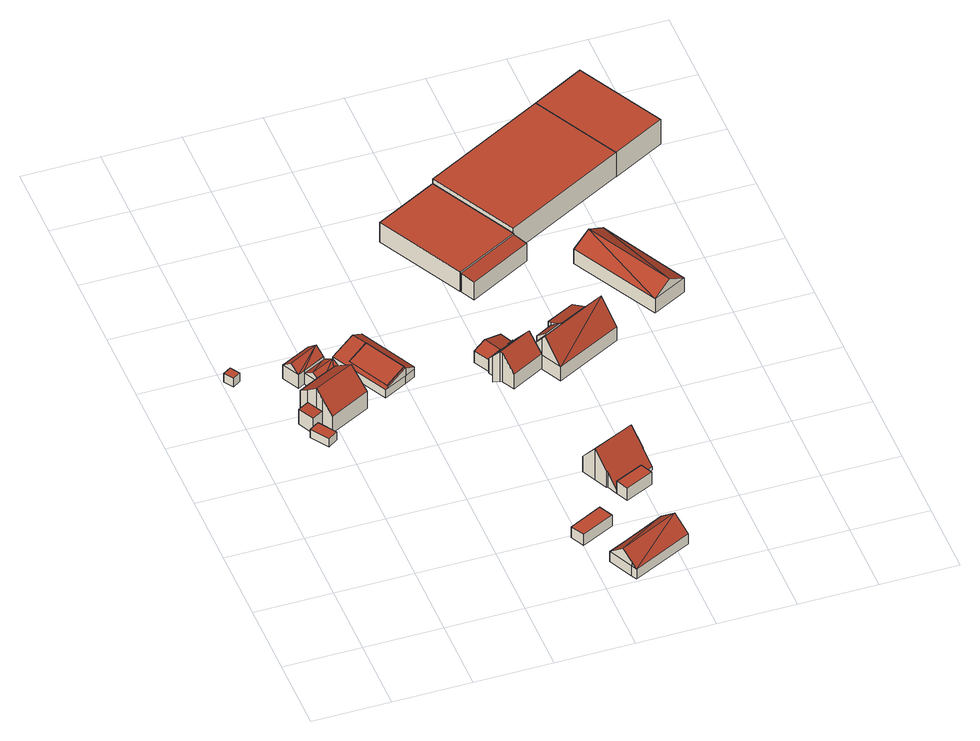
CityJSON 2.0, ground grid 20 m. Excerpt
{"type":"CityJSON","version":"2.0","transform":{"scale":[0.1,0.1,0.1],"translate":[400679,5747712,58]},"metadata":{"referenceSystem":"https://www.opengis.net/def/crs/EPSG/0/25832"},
"CityObjects":{
"building1":{"type":"Building","attributes":{"Gemeindeschluessel":"05515000","Geometrietyp2DReferenz":"3000","function":"31001_2500","roofType":"1000","measuredHeight":2.65},"address":[{"country":"Germany","locality":"Münster","thoroughfareNumber":"4a","thoroughfareName":"Kannenheide"}],"geometry":[{"type":"Solid","lod":"2","boundaries":[[[[0,1,2,3]],[[4,5,1,0]],[[6,7,5,4]],[[3,2,7,6]],[[4,0,3,6]],[[1,5,7,2]]]],"semantics":{"surfaces":[{"type":"WallSurface"},{"type":"RoofSurface"},{"type":"GroundSurface"}],"values":[[0,0,0,0,1,2]]}}]},
"building2":{"type":"Building","attributes":{"Gemeindeschluessel":"05515000","Geometrietyp2DReferenz":"3000","function":"51009_1610","roofType":"1000","measuredHeight":2.53},"geometry":[{"type":"Solid","lod":"2","boundaries":[[[[8,9,10,11]],[[12,13,9,8]],[[14,15,13,12]],[[11,10,15,14]],[[12,8,11,14]],[[9,13,15,10]]]],"semantics":{"surfaces":[{"type":"WallSurface"},{"type":"RoofSurface"},{"type":"GroundSurface"}],"values":[[0,0,0,0,1,2]]}}]},
"building3":{"type":"Building","attributes":{"Gemeindeschluessel":"05515000","Geometrietyp2DReferenz":"3000","function":"31001_2460","roofType":"2100","measuredHeight":4.84},"geometry":[{"type":"Solid","lod":"2","boundaries":[[[[16,17,18,19]],[[20,21,17,16]],[[22,23,21,20]],[[19,18,23,22]],[[20,16,19,22]],[[17,21,23,18]]]],"semantics":{"surfaces":[{"type":"WallSurface"},{"type":"RoofSurface"},{"type":"GroundSurface"}],"values":[[0,0,0,0,1,2]]}}]},
"building4":{"type":"Building","attributes":{"Gemeindeschluessel":"05515000","Geometrietyp2DReferenz":"3000","function":"31001_1000","roofType":"3100","measuredHeight":10.73},"address":[{"country":"Germany","locality":"Münster","thoroughfareNumber":"2","thoroughfareName":"Kannenheide"}],"geometry":[{"type":"Solid","lod":"2","boundaries":[[[[24,25,21,26]],[[27,17,25,24]],[[28,29,17,27]],[[30,31,29,28]],[[32,33,31,30]],[[34,35,33,32]],[[36,37,35,34]],[[38,39,37,36]],[[26,21,39,38]],[[32,30,28,27,24,34]],[[26,38,36,34,24]],[[25,17,29,31,33,35,37,39,21]]]],"semantics":{"surfaces":[{"type":"WallSurface"},{"type":"RoofSurface"},{"type":"GroundSurface"}],"values":[[0,0,0,0,0,0,0,0,0,1,1,2]]}}]},
"building5":{"type":"Building","attributes":{"Gemeindeschluessel":"05515000","Geometrietyp2DReferenz":"3000","function":"31001_2460","roofType":"5000","measuredHeight":6.38},"geometry":[{"type":"Solid","lod":"2","boundaries":[[[[40,41,42,43]],[[44,45,41,40]],[[46,47,45,44]],[[48,49,47,46]],[[50,51,49,48]],[[43,42,51,50]],[[52,46,44,53]],[[43,50,48]],[[43,48,52]],[[40,43,52]],[[52,53,40]],[[40,53,44]],[[46,52,48]],[[41,45,47,49,51,42]]]],"semantics":{"surfaces":[{"type":"WallSurface"},{"type":"RoofSurface"},{"type":"GroundSurface"}],"values":[[0,0,0,0,0,0,1,1,1,1,1,0,0,2]]}}]},
"building6":{"type":"Building","attributes":{"Gemeindeschluessel":"05515000","Geometrietyp2DReferenz":"3000","function":"31001_2460","roofType":"5000","measuredHeight":5.55},"geometry":[{"type":"Solid","lod":"2","boundaries":[[[[54,51,42,55]],[[56,57,51,54]],[[58,59,57,56]],[[60,61,59,58]],[[62,63,61,60]],[[55,42,63,62]],[[64,65,54]],[[54,55,64]],[[58,56,65]],[[62,58,65]],[[65,64,62]],[[58,62,60]],[[54,65,56]],[[62,64,55]],[[51,57,59,61,63,42]]]],"semantics":{"surfaces":[{"type":"WallSurface"},{"type":"RoofSurface"},{"type":"GroundSurface"}],"values":[[0,0,0,0,0,0,1,1,1,1,1,1,0,0,2]]}}]},
"building7":{"type":"Building","attributes":{"Gemeindeschluessel":"05515000","Geometrietyp2DReferenz":"3000","function":"31001_2000","roofType":"2100","measuredHeight":4.8},"geometry":[{"type":"Solid","lod":"2","boundaries":[[[[66,67,68,69]],[[70,71,67,66]],[[72,73,71,70]],[[69,68,73,72]],[[70,66,69,72]],[[67,71,73,68]]]],"semantics":{"surfaces":[{"type":"WallSurface"},{"type":"RoofSurface"},{"type":"GroundSurface"}],"values":[[0,0,0,0,1,2]]}}]},
"building8":{"type":"Building","attributes":{"Gemeindeschluessel":"05515000","Geometrietyp2DReferenz":"3000","function":"51009_1610","roofType":"5000","measuredHeight":4.73},"geometry":[{"type":"Solid","lod":"2","boundaries":[[[[74,75,76,77]],[[78,79,75,74]],[[80,81,79,78]],[[82,83,81,80]],[[84,68,85,86]],[[87,73,68,84]],[[88,89,73,87]],[[90,71,89,88]],[[91,67,71,90]],[[86,85,67,91]],[[92,93,83,82]],[[77,76,93,92]],[[94,95,96,97,98,99,100,101]],[[100,66,70,97,96,77,92,101]],[[92,82,101]],[[77,96,74]],[[74,96,95,78]],[[78,95,94,80]],[[80,94,101,82]],[[86,100,99,84]],[[84,99,98,87]],[[87,98,97,88]],[[88,97,70,90]],[[90,70,66,91]],[[91,66,100,86]],[[75,79,81,83,93,76],[68,73,89,71,67,85]]]],"semantics":{"surfaces":[{"type":"WallSurface"},{"type":"RoofSurface"},{"type":"GroundSurface"}],"values":[[0,0,0,0,0,0,0,0,0,0,0,0,1,1,0,0,0,0,0,0,0,0,0,0,0,2]]}}]},
"building9":{"type":"Building","attributes":{"Gemeindeschluessel":"05515000","Geometrietyp2DReferenz":"3000","function":"51009_1610","roofType":"1000","measuredHeight":3.4},"geometry":[{"type":"Solid","lod":"2","boundaries":[[[[102,103,104,105]],[[106,107,103,102]],[[108,109,107,106]],[[105,104,109,108]],[[106,102,105,108]],[[103,107,109,104]]]],"semantics":{"surfaces":[{"type":"WallSurface"},{"type":"RoofSurface"},{"type":"GroundSurface"}],"values":[[0,0,0,0,1,2]]}}]},
"building10":{"type":"Building","attributes":{"Gemeindeschluessel":"05515000","Geometrietyp2DReferenz":"3000","function":"31001_2700","roofType":"3100","measuredHeight":6.93},"geometry":[{"type":"Solid","lod":"2","boundaries":[[[[110,111,112,113]],[[114,115,111,110]],[[116,117,115,114]],[[118,119,117,116]],[[120,121,119,118]],[[113,112,121,120]],[[113,120,122]],[[122,123,124,113]],[[123,122,118]],[[118,116,114,123]],[[124,123,114,110]],[[124,110,113]],[[122,120,118]],[[111,115,117,119,121,112]]]],"semantics":{"surfaces":[{"type":"WallSurface"},{"type":"RoofSurface"},{"type":"GroundSurface"}],"values":[[0,0,0,0,0,0,1,1,1,1,0,0,0,2]]}}]},
"building11":{"type":"Building","attributes":{"Gemeindeschluessel":"05515000","Geometrietyp2DReferenz":"3000","function":"31001_1000"},"address":[{"country":"Germany","locality":"Münster","thoroughfareNumber":"921","thoroughfareName":"Kappenberger Damm"}],"children":["building11-1","building11-2"]},
"building11-1":{"type":"BuildingPart","attributes":{"roofType":"1000","measuredHeight":3.75},"parents":["building11"],"geometry":[{"type":"Solid","lod":"2","boundaries":[[[[125,126,127,128,129]],[[130,131,132,133,134]],[[129,128,131,130]],[[134,125,129,130]],[[127,132,131,128]],[[126,125,134,133]],[[132,127,126,133]]]],"semantics":{"surfaces":[{"type":"WallSurface"},{"type":"RoofSurface"},{"type":"GroundSurface"},{"type":"ClosureSurface"}],"values":[[0,0,0,1,2,0,3]]}}]},
"building11-2":{"type":"BuildingPart","attributes":{"roofType":"3100","measuredHeight":9.55},"parents":["building11"],"geometry":[{"type":"Solid","lod":"2","boundaries":[[[[133,132,135,136]],[[137,138,127,126]],[[139,140,138,137]],[[141,142,140,139]],[[143,144,142,141]],[[145,146,144,143]],[[147,148,146,145]],[[149,150,148,147]],[[151,152,150,149]],[[136,135,152,151]],[[145,143,141,147]],[[139,137,126,133,136,151,149,147,141]],[[132,127,138,140,142,144,146,148,150,152,135]],[[132,133,126,127]]]],"semantics":{"surfaces":[{"type":"WallSurface"},{"type":"RoofSurface"},{"type":"GroundSurface"},{"type":"ClosureSurface"}],"values":[[0,0,0,0,0,0,0,0,0,0,1,1,2,3]]}}]},
"building12":{"type":"Building","attributes":{"Gemeindeschluessel":"05515000","Geometrietyp2DReferenz":"3000","function":"31001_1000"},"children":["building12-1","building12-2"]},
"building12-1":{"type":"BuildingPart","attributes":{"roofType":"3100","measuredHeight":4.86},"parents":["building12"],"geometry":[{"type":"Solid","lod":"2","boundaries":[[[[153,154,155,156]],[[157,158,159,160]],[[161,162,158,157]],[[163,164,162,161]],[[165,166,164,163]],[[156,155,166,165]],[[157,160,167,168,161]],[[169,153,156,165,163,161,168]],[[154,170,159,158,162,164,166,155]],[[169,168,171]],[[154,153,169,171,170]],[[171,168,167]],[[171,167,160,159,170]]]],"semantics":{"surfaces":[{"type":"WallSurface"},{"type":"RoofSurface"},{"type":"GroundSurface"},{"type":"ClosureSurface"}],"values":[[0,0,0,0,0,0,1,1,2,0,3,0,3]]}}]},
"building12-2":{"type":"BuildingPart","attributes":{"roofType":"3100","measuredHeight":9.33},"parents":["building12"],"geometry":[{"type":"Solid","lod":"2","boundaries":[[[[172,160,159,173,174]],[[175,176,154,153,177]],[[178,179,176,175]],[[180,181,179,178]],[[182,181,180]],[[183,184,181,182]],[[185,186,184,183]],[[187,188,186,185]],[[189,190,188,187]],[[191,192,190,189]],[[193,194,192,191]],[[174,173,194,193]],[[187,185,183,182,189]],[[180,178,175,177,169,171,167,172,174,193,191,189,182]],[[159,170,154,176,179,181,184,186,188,190,192,194,173]],[[160,172,167]],[[169,177,153]],[[170,171,169,153,154]],[[159,160,167,171,170]]]],"semantics":{"surfaces":[{"type":"WallSurface"},{"type":"RoofSurface"},{"type":"GroundSurface"},{"type":"ClosureSurface"}],"values":[[0,0,0,0,0,0,0,0,0,0,0,0,1,1,2,0,0,3,3]]}}]},
"building13":{"type":"Building","attributes":{"Gemeindeschluessel":"05515000","Geometrietyp2DReferenz":"3000","function":"51009_1610","roofType":"2100","measuredHeight":4.04},"geometry":[{"type":"Solid","lod":"2","boundaries":[[[[195,176,166,196]],[[197,154,176,195]],[[156,155,154,197]],[[196,166,155,156]],[[197,195,196,156]],[[176,154,155,166]]]],"semantics":{"surfaces":[{"type":"WallSurface"},{"type":"RoofSurface"},{"type":"GroundSurface"}],"values":[[0,0,0,0,1,2]]}}]},
"building14":{"type":"Building","attributes":{"Gemeindeschluessel":"05515000","Geometrietyp2DReferenz":"3000","function":"31001_2000","roofType":"1000","measuredHeight":6.12},"geometry":[{"type":"Solid","lod":"2","boundaries":[[[[198,199,200,201]],[[202,203,199,198]],[[204,205,203,202]],[[206,207,205,204]],[[208,209,207,206]],[[210,211,209,208]],[[201,200,211,210]],[[208,206,204,202,198,201,210]],[[199,203,205,207,209,211,200]]]],"semantics":{"surfaces":[{"type":"WallSurface"},{"type":"RoofSurface"},{"type":"GroundSurface"}],"values":[[0,0,0,0,0,0,0,1,2]]}}]},
"building15":{"type":"Building","attributes":{"Gemeindeschluessel":"05515000","Geometrietyp2DReferenz":"3000","function":"51009_1610","roofType":"2100","measuredHeight":4.67},"geometry":[{"type":"Solid","lod":"2","boundaries":[[[[212,213,214,215]],[[216,217,213,212]],[[218,219,217,216]],[[215,214,219,218]],[[216,212,215,218]],[[213,217,219,214]]]],"semantics":{"surfaces":[{"type":"WallSurface"},{"type":"RoofSurface"},{"type":"GroundSurface"}],"values":[[0,0,0,0,1,2]]}}]},
"building16":{"type":"Building","attributes":{"Gemeindeschluessel":"05515000","Geometrietyp2DReferenz":"3000","function":"51009_1610","roofType":"2100","measuredHeight":5.75},"geometry":[{"type":"Solid","lod":"2","boundaries":[[[[220,221,203,222]],[[223,224,221,220]],[[225,205,224,223]],[[222,203,205,225]],[[223,220,222,225]],[[221,224,205,203]]]],"semantics":{"surfaces":[{"type":"WallSurface"},{"type":"RoofSurface"},{"type":"GroundSurface"}],"values":[[0,0,0,0,1,2]]}}]},
"building17":{"type":"Building","attributes":{"Gemeindeschluessel":"05515000","Geometrietyp2DReferenz":"3000","function":"31001_1000"},"address":[{"country":"Germany","locality":"Münster","thoroughfareNumber":"920","thoroughfareName":"Kappenberger Damm"}],"children":["building17-1","building17-2"]},
"building17-1":{"type":"BuildingPart","attributes":{"roofType":"2100","measuredHeight":4.46},"parents":["building17"],"geometry":[{"type":"Solid","lod":"2","boundaries":[[[[226,217,219,227,228]],[[229,230,217,226]],[[231,232,230,229]],[[233,234,235,232,231]],[[231,229,226,228,233]],[[217,230,232,235,219]],[[234,233,228,227]],[[219,235,234,227]]]],"semantics":{"surfaces":[{"type":"WallSurface"},{"type":"RoofSurface"},{"type":"GroundSurface"},{"type":"ClosureSurface"}],"values":[[0,0,0,0,1,2,0,3]]}}]},
"building17-2":{"type":"BuildingPart","attributes":{"roofType":"3100","measuredHeight":10.79},"parents":["building17"],"geometry":[{"type":"Solid","lod":"2","boundaries":[[[[227,219,214,236]],[[237,238,235,234]],[[239,240,238,237]],[[241,242,240,239]],[[243,244,242,241]],[[236,214,244,243]],[[245,246,234]],[[234,227,236,243,247,245]],[[246,245,239]],[[239,237,246]],[[247,243,241]],[[245,247,241,239]],[[246,237,234]],[[219,235,238,240,242,244,214]],[[219,227,234,235]]]],"semantics":{"surfaces":[{"type":"WallSurface"},{"type":"RoofSurface"},{"type":"GroundSurface"},{"type":"ClosureSurface"}],"values":[[0,0,0,0,0,0,1,1,1,1,0,0,0,2,3]]}}]},
"building18":{"type":"Building","attributes":{"Gemeindeschluessel":"05515000","Geometrietyp2DReferenz":"3000","function":"31001_2000","roofType":"1000","measuredHeight":7.59},"geometry":[{"type":"Solid","lod":"2","boundaries":[[[[248,249,250,251]],[[252,253,249,248]],[[254,255,253,252]],[[251,250,255,254]],[[252,248,251,254]],[[249,253,255,250]]]],"semantics":{"surfaces":[{"type":"WallSurface"},{"type":"RoofSurface"},{"type":"GroundSurface"}],"values":[[0,0,0,0,1,2]]}}]},
"building19":{"type":"Building","attributes":{"Gemeindeschluessel":"05515000","Geometrietyp2DReferenz":"3000","function":"31001_2000","roofType":"3100","measuredHeight":7.43},"geometry":[{"type":"Solid","lod":"2","boundaries":[[[[256,257,258,259]],[[260,261,257,256]],[[262,263,261,260]],[[259,258,263,262]],[[256,264,260]],[[262,265,259]],[[259,265,264]],[[264,256,259]],[[265,262,260]],[[260,264,265]],[[257,261,263,258]]]],"semantics":{"surfaces":[{"type":"WallSurface"},{"type":"RoofSurface"},{"type":"GroundSurface"}],"values":[[0,0,0,0,0,0,1,1,1,1,2]]}}]},
"building20":{"type":"Building","attributes":{"Gemeindeschluessel":"05515000","Geometrietyp2DReferenz":"3000","function":"31001_2000","roofType":"1000","measuredHeight":7.61},"geometry":[{"type":"Solid","lod":"2","boundaries":[[[[266,267,268,248]],[[269,270,267,266]],[[252,271,270,269]],[[248,268,271,252]],[[269,266,248,252]],[[267,270,271,268]]]],"semantics":{"surfaces":[{"type":"WallSurface"},{"type":"RoofSurface"},{"type":"GroundSurface"}],"values":[[0,0,0,0,1,2]]}}]}
},
"vertices":[
[17,933,43],[17,933,16],[36,946,16],[36,946,43],[1,957,43],[1,957,16],[21,970,43],[21,970,16],
[180,680,41],[180,680,16],[150,726,16],[150,726,41],[155,664,41],[155,664,16],[125,710,41],[125,710,16],
[146,785,55],[146,785,7],[118,771,7],[118,771,53],[167,744,55],[167,744,7],[139,730,53],[139,730,7],
[159,761,114],[159,761,7],[167,744,95],[146,785,94],[135,806,77],[135,806,7],[200,840,77],[200,840,7],[240,858,78],[240,858,7],[263,813,114],[263,813,7],[286,768,61],[286,768,7],[182,715,60],[182,715,7],
[158,881,55],[158,881,13],[175,890,13],[175,890,55],[135,926,55],[135,926,13],[211,965,55],[211,965,13],[233,921,55],[233,921,13],[234,920,55],[234,920,13],[223,942,76],[147,903,76],
[234,920,48],[175,890,48],[260,869,48],[260,869,13],[239,859,48],[239,859,13],[240,858,48],[240,858,13],[200,840,48],[200,840,13],[188,864,68],[247,894,68],
[343,788,45],[343,788,17],[394,815,17],[394,815,65],[288,896,45],[288,896,17],[339,922,65],[339,922,17],
[319,958,41],[319,958,17],[258,927,17],[258,927,41],[345,971,41],[345,971,17],[422,823,41],[422,823,17],[396,809,41],[396,809,17],[394,815,41],[393,814,17],[393,814,41],[339,922,41],[338,922,41],[338,922,17],[288,896,41],[343,788,41],[335,778,41],[335,778,17],[422,823,49],[345,971,49],[319,958,65],[338,922,65],[339,922,64],[394,815,64],[393,814,65],[396,809,65],
[666,231,41],[666,231,7],[581,189,7],[581,189,41],[684,195,41],[684,195,7],[599,154,41],[599,154,7],
[670,22,33],[670,22,2],[677,8,2],[677,8,33],[639,86,33],[639,86,2],[694,113,33],[694,113,2],[793,161,33],[793,161,2],[831,82,33],[831,82,2],[812,121,71],[658,47,71],[670,22,47],
[732,296,46],[732,296,19],[732,296,8],[746,265,8],[746,265,46],[819,298,46],[819,298,8],[804,329,8],[804,329,19],[804,329,46],
[836,344,8],[836,344,18],[719,324,57],[719,324,8],[716,323,57],[716,323,8],[700,357,104],[700,357,8],[683,393,56],[683,393,8],[791,443,55],[791,443,8],[807,407,104],[807,407,8],[824,372,57],[824,372,8],[823,372,57],[823,372,8],
[655,814,51],[655,814,14],[651,822,14],[651,822,51],[571,826,51],[571,826,14],[593,783,14],[593,783,51],[602,842,63],[602,842,14],[650,866,45],[650,866,14],[667,831,45],[667,831,14],[615,794,59],[624,798,63],[633,803,59],[624,798,14],[624,798,59],
[593,783,59],[590,781,14],[590,781,59],[672,823,59],[672,823,14],[655,814,59],[675,825,59],[675,825,14],[693,790,106],[693,790,14],[693,790,107],[711,754,59],[711,754,14],[627,710,59],[627,710,14],[610,742,103],[610,742,14],[605,744,107],[605,744,14],[589,749,93],[589,749,14],[596,770,74],[596,770,14],
[672,823,54],[667,831,51],[655,814,54],
[784,1154,74],[784,1154,13],[666,1378,13],[666,1378,74],[785,1153,74],[785,1153,13],[625,1069,74],[625,1069,13],[625,1070,74],[625,1070,13],[624,1070,74],[624,1070,13],[505,1293,74],[505,1293,13],
[731,845,33],[731,845,13],[745,817,13],[745,817,60],[775,868,33],[775,868,13],[789,840,60],[789,840,13],
[804,1116,68],[804,1116,13],[785,1153,71],[644,1031,68],[644,1031,13],[625,1069,71],
[775,868,42],[789,840,56],[789,840,57],[771,877,38],[771,877,13],[843,914,38],[843,914,13],[862,877,57],[862,877,56],[862,877,13],
[745,817,56],[908,787,56],[908,787,13],[739,700,56],[739,700,13],[711,754,56],[711,754,13],[693,790,56],[693,790,13],[716,745,121],[885,832,121],[711,754,107],
[979,1544,89],[979,1544,14],[666,1378,14],[666,1378,89],[1097,1320,89],[1097,1320,14],[784,1154,89],[784,1154,14],
[904,1071,58],[904,1071,14],[1023,846,14],[1023,846,58],[993,1118,58],[993,1118,14],[1111,891,58],[1111,891,14],[948,1094,88],[1067,868,88],
[1114,1616,89],[1114,1616,13],[979,1544,13],[1233,1392,89],[1233,1392,13],[1097,1320,13]
]}
